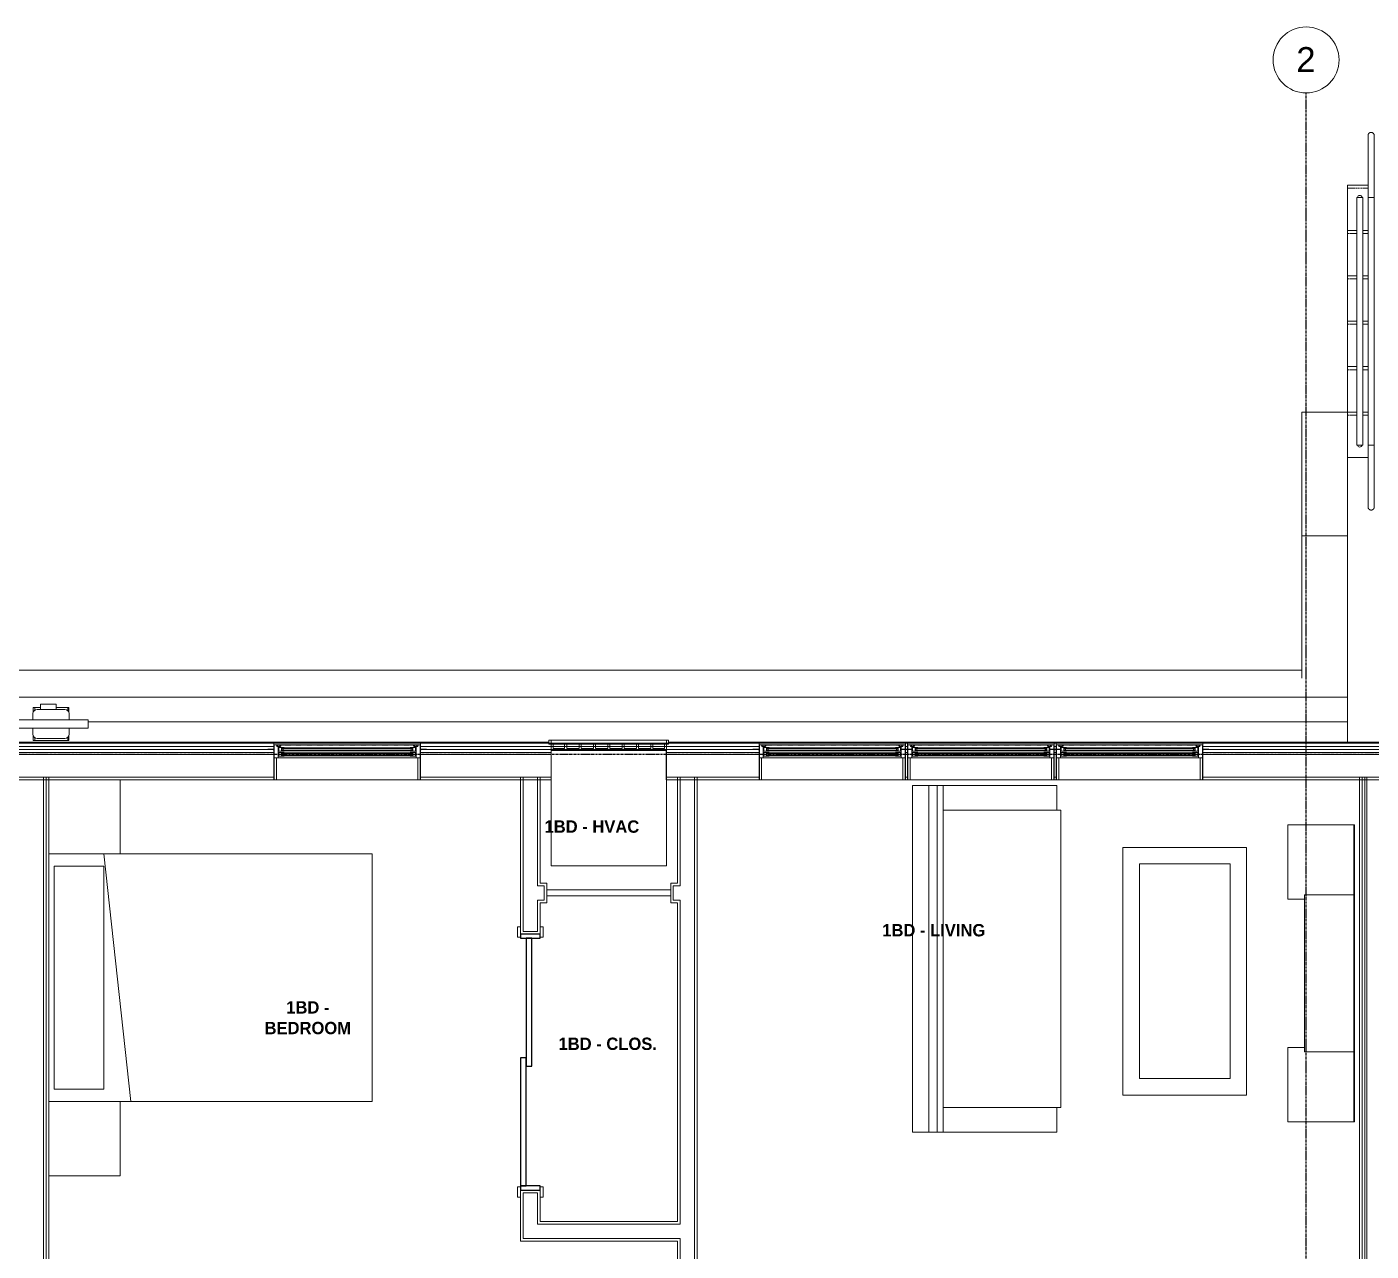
# Model space of a CAD drawing. Header units: inches. Extents: x -4093 to -1777, y 9773 to 12264.
# Drawn here: x -3464.3 to -3138.6, y 11966.9 to 12263.5 of the extents above; entities that cross this region are included whole.
import ezdxf

# ---------------------------------------------------------------- set-up
doc = ezdxf.new("R2010")
doc.units = ezdxf.units.IN
doc.header["$MEASUREMENT"] = 0
for name, pattern in [('Dash', [0.25, 0.125, -0.125]), ('Grid Line 1_2_', [0.875, 0.5, -0.125, 0.125, -0.125]), ('Overhead 1_16_', [0.101562, 0.0625, -0.039062])]:
    doc.linetypes.add(name, pattern=pattern)
for name, color, linetype, lineweight in [('0-1', 7, 'Continuous', 5), ('0-2', 7, 'Continuous', 9), ('0-3', 165, 'Continuous', 5), ('A-AREA-IDEN', 2, 'Continuous', 9), ('A-DETL-GENF', 92, 'Continuous', 18), ('A-DETL-GENF-HDLN', 1, 'Dash', 9), ('A-DOOR-1', 7, 'Continuous', 9), ('A-DOOR-2', 10, 'Continuous', 30), ('A-DOOR-FRAM-1', 10, 'Continuous', 30), ('A-FLOR-2', 192, 'Continuous', 9), ('A-FLOR-HRAL', 11, 'Continuous', 9), ('A-GENM', 5, 'Continuous', 9), ('A-GLAZ', 151, 'Continuous', 18), ('A-GLAZ-1', 151, 'Continuous', 9), ('A-GLAZ-2', 151, 'Continuous', 30), ('A-WALL', 113, 'Continuous', 18), ('A-WALL-1', 7, 'Continuous', 9), ('A-WALL-2', 250, 'Continuous', 18), ('A-WALL-3', 113, 'Continuous', 9), ('I-FURN', 30, 'Continuous', 9), ('I-FURN-1', 7, 'Continuous', 9), ('I-WALL-1', 7, 'Continuous', 9), ('Q-SPCQ', 91, 'Continuous', 9), ('S-FNDN-1', 7, 'Continuous', 9), ('S-FNDN-2', 32, 'Continuous', 9), ('S-GRID-1', 1, 'Grid Line 1_2_', 30), ('S-GRID-IDEN', 1, 'Continuous', 9), ('S-GRID-IDEN-1', 147, 'Continuous', 9), ('S-STRS', 31, 'Continuous', 9), ('S-STRS-3', 31, 'Overhead 1_16_', 9)]:
    doc.layers.add(name, color=color, linetype=linetype, lineweight=lineweight)
doc.styles.add('Arial_1', font='arial.ttf', dxfattribs={"height": 6})
doc.styles.add('Century Gothic_B', font='GOTHICB.TTF', dxfattribs={"height": 3})

# ---------------------------------------------------------------- blocks, each defined once
blk = doc.blocks.new('Bed-Standard - Queen 60_ x 79_-1242961-BACKGROUND - 1ST FLOOR')
at = {"layer": 'I-FURN-1'}
for p, q in [((-19.31, 37.02), (-19.31, -41.3)), ((40.69, -41.3), (40.69, 37.02)), ((-16.31, 35.7), (-16.31, 23.7)), ((-16.31, 35.7), (37.69, 35.7)), ((37.69, 35.7), (37.69, 23.7)), ((40.69, 23.7), (-19.31, 17.13)), ((-16.31, 23.7), (37.69, 23.7)), ((-19.31, -41.3), (40.69, -41.3))]:
    blk.add_line(p, q, dxfattribs=at)
blk = doc.blocks.new('Entertainment_Center_14771 - Entertainment_Center_14771-3403083-BACKGROUND - 1ST FLOOR')
at = {"layer": 'I-FURN-1'}
for p, q in [((-18, 10), (-36, 10)), ((-36, 10), (-36, -6)), ((-34.85, 10.03), (-35.34, 10.03)), ((-35.34, 10.03), (-35.34, 10)), ((-34.85, 10), (-34.85, 10.03)), ((-18.66, 10.03), (-19.66, 10.03)), ((-19.66, 10.03), (-19.66, 10)), ((-18.66, 10), (-18.66, 10.03)), ((-18, 6), (-18, 10)), ((36, 10), (18, 10)), ((18, 10), (18, 6)), ((18.66, 10.03), (18.66, 10)), ((19.66, 10.03), (18.66, 10.03)), ((19.66, 10), (19.66, 10.03)), ((35.34, 10.03), (34.85, 10.03)), ((34.85, 10.03), (34.85, 10)), ((35.34, 10), (35.34, 10.03)), ((36, -6), (36, 10)), ((19, 6), (-19, 6)), ((-19, 6), (-19, -6)), ((19, -6), (19, 6)), ((-36, -6), (-19, -6)), ((-36, -6.13), (-36, -6)), ((-36, -6), (-19, -6)), ((-19, -6.13), (-36, -6.13)), ((-19, -6), (19, -6)), ((-19, -6.13), (-19, -6)), ((-19, -6), (19, -6)), ((19, -6.13), (-19, -6.13)), ((19, -6), (36, -6)), ((19, -6), (19, -6.13)), ((19, -6), (36, -6)), ((36, -6.13), (19, -6.13)), ((36, -6.13), (36, -6))]:
    blk.add_line(p, q, dxfattribs=at)
blk = doc.blocks.new('Couch-Both_Arms-Generic - 1-1372852-BACKGROUND - 1ST FLOOR')
at = {"layer": 'I-FURN'}
for p, q in [((-42, 17.5), (-36, 17.5)), ((-42, -10), (-42, 17.5)), ((-36, 18.5), (36, 18.5)), ((-36, 17.5), (-36, 18.5)), ((-36, 17.5), (-36, -10)), ((36, 18.5), (36, 17.5)), ((36, 17.5), (42, 17.5)), ((36, -10), (36, 17.5)), ((42, 17.5), (42, -10)), ((-42, -10), (42, -10)), ((-42, -13.5), (-42, -10)), ((-42, -11.5), (42, -11.5)), ((42, -10), (42, -13.5)), ((-42, -13.5), (42, -13.5)), ((42, -13.5), (-42, -13.5))]:
    blk.add_line(p, q, dxfattribs=at)
at = {"layer": 'I-FURN-1'}
for p, q in [((-42, -17.5), (-42, -13.5)), ((42, -13.5), (42, -17.5)), ((42, -17.5), (-42, -17.5))]:
    blk.add_line(p, q, dxfattribs=at)
blk = doc.blocks.new('Table-Coffee - one-1372853-BACKGROUND - 1ST FLOOR')
at = {"layer": 'I-FURN-1'}
for p, q in [((-29.28, 11.25), (30.72, 11.25)), ((-29.28, -18.75), (-29.28, 11.25)), ((30.72, 11.25), (30.72, -18.75)), ((26.72, 7.25), (-25.28, 7.25)), ((-25.28, 7.25), (-25.28, -14.75)), ((26.72, -14.75), (26.72, 7.25)), ((-25.28, -14.75), (26.72, -14.75)), ((30.72, -18.75), (-29.28, -18.75))]:
    blk.add_line(p, q, dxfattribs=at)
blk = doc.blocks.new('Table-Night Stand - 18_ x 18_ x 24_-V21-BACKGROUND - 1ST FLOOR')
at = {"layer": 'I-FURN-1'}
blk.add_line((0.15, 0), (18.06, 0), dxfattribs=at)
blk = doc.blocks.new('Table-Night Stand - 18_ x 18_ x 24_-V22-BACKGROUND - 1ST FLOOR')
at = {"layer": 'I-FURN-1'}
for p, q in [((0.15, 17.31), (0.15, 0)), ((0.15, 0), (18.15, 0))]:
    blk.add_line(p, q, dxfattribs=at)
blk = doc.blocks.new('SLIDING - FLUSH - SLIDING - FLUSH - 5-0 x 6-8-3203585-BACKGROUND - 1ST FLOOR')
at = {"layer": 'A-DOOR-1'}
for p, q in [((-30.25, 3), (-32.75, 3)), ((-32.75, 3), (-32.75, 2.25)), ((-32.75, 2.25), (-30.25, 2.25)), ((-30.25, 2.25), (-30.25, 3)), ((30.25, 3), (30.25, 2.25)), ((32.75, 3), (30.25, 3)), ((30.25, 2.25), (32.75, 2.25)), ((32.75, 2.25), (32.75, 3)), ((-30.25, -2.5), (-32.75, -2.5)), ((-32.75, -2.5), (-32.75, -3.25)), ((-32.75, -3.25), (-30.25, -3.25)), ((-30.25, -3.25), (-30.25, -2.5)), ((32.75, -2.5), (30.25, -2.5)), ((30.25, -2.5), (30.25, -3.25)), ((30.25, -3.25), (32.75, -3.25)), ((32.75, -3.25), (32.75, -2.5))]:
    blk.add_line(p, q, dxfattribs=at)
at = {"layer": 'A-DOOR-2'}
for p, q in [((1, 2.25), (-30, 2.25)), ((-30, 2.25), (-30, 0.87)), ((-30, 0.87), (1, 0.87)), ((30, 0.87), (-1, 0.87)), ((-1, 0.87), (-1, -0.5)), ((1, 0.87), (1, 2.25)), ((30, -0.5), (30, 0.87)), ((-1, -0.5), (30, -0.5))]:
    blk.add_line(p, q, dxfattribs=at)
at = {"layer": 'A-DOOR-FRAM-1'}
for p, q in [((-30, 2.25), (-31, 2.25)), ((-31, 2.25), (-31, -2.5)), ((-30, -2.5), (-30, 2.25)), ((31, 2.25), (30, 2.25)), ((30, 2.25), (30, -2.5)), ((31, -2.5), (31, 2.25)), ((-31, -2.5), (-30, -2.5)), ((30, -2.5), (31, -2.5))]:
    blk.add_line(p, q, dxfattribs=at)
blk = doc.blocks.new('083100 - Access Doors and Panels - Type 1 - ACCESS PANEL - 2-6 X 6-0-3696234-BACKGROUND - 1ST FLOOR')
at = {"layer": 'A-DOOR-1'}
for p, q in [((15, 0.75), (-15, 0.75)), ((-15, 0.75), (-15, -0.75)), ((15, -0.75), (15, 0.75)), ((-15, -0.75), (15, -0.75))]:
    blk.add_line(p, q, dxfattribs=at)
blk = doc.blocks.new('CTR - 1st Phase - Unit Layouts_rvt-1-BACKGROUND - 1ST FLOOR')
at = {"layer": 'A-WALL-1'}
for p, q in [((-3344.65, 12081.69), (-3344.65, 12043.69)), ((-3339.9, 12081.69), (-3344.65, 12081.69)), ((-3339.9, 12056.06), (-3339.9, 12081.69)), ((-3306.65, 12081.69), (-3306.65, 12056.06)), ((-3301.9, 12081.69), (-3306.65, 12081.69)), ((-3301.9, 11958.36), (-3301.9, 12081.69)), ((-3338.27, 12056.06), (-3339.9, 12056.06)), ((-3338.27, 12051.31), (-3338.27, 12056.06)), ((-3306.65, 12056.06), (-3308.27, 12056.06)), ((-3308.27, 12056.06), (-3308.27, 12051.31)), ((-3339.9, 12043.69), (-3339.9, 12051.31)), ((-3339.9, 12051.31), (-3338.27, 12051.31)), ((-3308.27, 12051.31), (-3306.65, 12051.31)), ((-3306.65, 12051.31), (-3306.65, 11974.06)), ((-3344.65, 12043.69), (-3339.9, 12043.69)), ((-3344.65, 11981.69), (-3344.65, 11969.31)), ((-3339.9, 11981.69), (-3344.65, 11981.69)), ((-3339.9, 11974.06), (-3339.9, 11981.69)), ((-3306.65, 11974.06), (-3339.9, 11974.06)), ((-3344.65, 11969.31), (-3344.02, 11969.31)), ((-3344.02, 11969.31), (-3339.9, 11969.31)), ((-3339.9, 11969.31), (-3306.65, 11969.31)), ((-3306.65, 11969.31), (-3306.65, 11958.36))]:
    blk.add_line(p, q, dxfattribs=at)
at = {"layer": 'A-WALL-2'}
for p, q in [((-3344.02, 12081.69), (-3344.02, 12044.31)), ((-3340.52, 12055.44), (-3340.52, 12081.69)), ((-3306.02, 12081.69), (-3306.02, 12055.44)), ((-3302.52, 11958.99), (-3302.52, 12081.69)), ((-3339.9, 12055.44), (-3340.52, 12055.44)), ((-3338.9, 12055.44), (-3339.9, 12055.44)), ((-3338.9, 12053.69), (-3338.9, 12055.44)), ((-3307.65, 12055.44), (-3307.65, 12053.69)), ((-3306.65, 12055.44), (-3307.65, 12055.44)), ((-3306.02, 12055.44), (-3306.65, 12055.44)), ((-3340.52, 12044.31), (-3340.52, 12051.94)), ((-3339.9, 12051.94), (-3340.52, 12051.94)), ((-3339.9, 12051.94), (-3338.9, 12051.94)), ((-3338.9, 12051.94), (-3338.9, 12053.69)), ((-3307.65, 12053.69), (-3307.65, 12051.94)), ((-3307.65, 12051.94), (-3306.65, 12051.94)), ((-3306.02, 12051.94), (-3306.65, 12051.94)), ((-3306.02, 12051.94), (-3306.02, 11973.44)), ((-3344.02, 12044.31), (-3342.27, 12044.31)), ((-3342.27, 12044.31), (-3340.52, 12044.31)), ((-3344.02, 11981.06), (-3344.02, 11969.94)), ((-3342.27, 11981.06), (-3344.02, 11981.06)), ((-3340.52, 11981.06), (-3342.27, 11981.06)), ((-3340.52, 11973.44), (-3340.52, 11981.06)), ((-3339.9, 11973.44), (-3340.52, 11973.44)), ((-3339.9, 11973.44), (-3306.65, 11973.44)), ((-3306.02, 11973.44), (-3306.65, 11973.44)), ((-3340.52, 11969.94), (-3344.02, 11969.94)), ((-3339.9, 11969.94), (-3340.52, 11969.94)), ((-3339.9, 11969.94), (-3306.65, 11969.94)), ((-3306.02, 11969.94), (-3306.65, 11969.94)), ((-3306.02, 11969.94), (-3306.02, 11958.99))]:
    blk.add_line(p, q, dxfattribs=at)
at = {"layer": '0-2'}
for name, p, rotation in [('Table-Night Stand - 18_ x 18_ x 24_-V21-BACKGROUND - 1ST FLOOR', (-3441.65, 12063.01), 89.99999999998725), ('Couch-Both_Arms-Generic - 1-1372852-BACKGROUND - 1ST FLOOR', (-3232.23, 12037.71), 269.9999999999761), ('Entertainment_Center_14771 - Entertainment_Center_14771-3403083-BACKGROUND - 1ST FLOOR', (-3148.73, 12034.2), 89.9999999999821), ('Table-Coffee - one-1372853-BACKGROUND - 1ST FLOOR', (-3187.48, 12033.99), 89.9999999999723), ('Bed-Standard - Queen 60_ x 79_-1242961-BACKGROUND - 1ST FLOOR', (-3421.94, 12022.46), 89.99999999998725), ('083100 - Access Doors and Panels - Type 1 - ACCESS PANEL - 2-6 X 6-0-3696234-BACKGROUND - 1ST FLOOR', (-3323.27, 12053.69), 180), ('SLIDING - FLUSH - SLIDING - FLUSH - 5-0 x 6-8-3203585-BACKGROUND - 1ST FLOOR', (-3342.4, 12012.69), 90.00000000000159), ('Table-Night Stand - 18_ x 18_ x 24_-V22-BACKGROUND - 1ST FLOOR', (-3441.65, 11985.01), 89.99999999998725)]:
    blk.add_blockref(name, p, dxfattribs=dict(at, rotation=rotation))
blk = doc.blocks.new('CTR - 1st Phase - Common Walls_rvt-1-BACKGROUND - 1ST FLOOR')
at = {"layer": 'A-WALL-2'}
for p, q in [((-3460.21, 12081.69), (-3460.21, 11845.74)), ((-3459.59, 12081.69), (-3459.59, 11845.74)), ((-3140.75, 12081.69), (-3140.75, 11845.74)), ((-3140.12, 12081.69), (-3140.12, 11845.74)), ((-3139.62, 12081.69), (-3139.62, 11845.74))]:
    blk.add_line(p, q, dxfattribs=at)
at = {"layer": 'I-WALL-1'}
for p, q in [((-3458.96, 12081.69), (-3468.09, 12081.69)), ((-3458.96, 11885.11), (-3458.96, 12081.69)), ((-3132.87, 12081.69), (-3141.37, 12081.69)), ((-3141.37, 12081.69), (-3141.37, 11846.36))]:
    blk.add_line(p, q, dxfattribs=at)
blk = doc.blocks.new('Grid - Grid Head - Circle-1738874-BACKGROUND - 1ST FLOOR')
at = {"layer": 'S-GRID-IDEN-1'}
for start, end in [(360, 180), (180, 360)]:
    blk.add_arc((0, 0), 0.25, start, end, dxfattribs=at)
blk = doc.blocks.new('CTR - 1st Phase - Structure_rvt-1-BACKGROUND - 1ST FLOOR')
at = {"layer": 'S-FNDN-1'}
for p, q in [((-3155.32, 12140.19), (-3155.32, 12170.19)), ((-3144.32, 12170.19), (-3155.32, 12170.19)), ((-3155.32, 12140.19), (-3155.32, 12105.69)), ((-3155.32, 12140.19), (-3144.32, 12140.19))]:
    blk.add_line(p, q, dxfattribs=at)
at = {"layer": 'S-GRID-1'}
for p, q in [((-3154.32, 9772.61), (-3154.32, 12247.5)), ((-1777.25, 12087.19), (-4076.95, 12087.19))]:
    blk.add_line(p, q, dxfattribs=at)
at = {"layer": '0-3', "xscale": 31.99999999999999, "yscale": 31.99999999999999, "zscale": 31.99999999999999}
blk.add_blockref('Grid - Grid Head - Circle-1738874-BACKGROUND - 1ST FLOOR', (-3154.32, 12255.5), dxfattribs=at)
at = {"layer": 'S-GRID-IDEN', "insert": (-3156.7, 12258.6), "char_height": 6, "width": 5.656, "attachment_point": 1, "style": 'Arial_1'}
blk.add_mtext('2', dxfattribs=at)
blk = doc.blocks.new('Window-Double_Hung-Marvin-Essential - 1-WIDE _TEMP LOWER_ ESDH3066-3454275-BACKGROUND - 1ST FLOOR')
at = {"layer": 'A-DETL-GENF'}
for p, q in [((-17.75, 4.03), (-17.16, 4.03)), ((-17.75, 4.03), (-17.75, 0.94)), ((-17.08, 3.62), (-17.16, 4.03)), ((-17.08, 3.62), (-16.19, 3.62)), ((-16.85, 4), (-16.85, 3.62)), ((-16.3, 4), (-16.85, 4)), ((-16.38, 3.52), (-16.72, 3.52)), ((-16.72, 3.52), (-16.72, 0.94)), ((-15.34, 3.44), (-16.56, 3.44)), ((-16.56, 2.5), (-16.56, 3.44)), ((-16.38, 3.62), (-16.38, 3.52)), ((-16.3, 3.76), (-16.3, 4)), ((-16.18, 3.76), (-16.3, 3.76)), ((-16.19, 3.72), (-16.1, 3.72)), ((-16.19, 3.62), (-16.19, 3.72)), ((-16.18, 3.97), (-16.1, 3.97)), ((-16.18, 3.97), (-16.18, 3.76)), ((-16.1, 3.72), (-16.1, 3.97)), ((-15.94, 2.62), (-15.94, 3.34)), ((-15.94, 3.34), (-15.28, 3.34)), ((15.84, 3.32), (-15.84, 3.32)), ((-15.84, 2.63), (-15.84, 3.32)), ((-15.34, 3.44), (-15.28, 3.38)), ((-15.28, 3.34), (-15.28, 3.38)), ((15.34, 3.44), (15.28, 3.38)), ((15.28, 3.34), (15.28, 3.38)), ((15.94, 3.34), (15.28, 3.34)), ((15.34, 3.44), (16.56, 3.44)), ((15.84, 2.63), (15.84, 3.32)), ((15.94, 2.62), (15.94, 3.34)), ((16.18, 3.97), (16.1, 3.97)), ((16.1, 3.72), (16.1, 3.97)), ((16.19, 3.72), (16.1, 3.72)), ((16.18, 3.97), (16.18, 3.76)), ((16.18, 3.76), (16.3, 3.76)), ((16.19, 3.62), (16.19, 3.72)), ((17.08, 3.62), (16.19, 3.62)), ((16.3, 3.76), (16.3, 4)), ((16.3, 4), (16.85, 4)), ((16.38, 3.62), (16.38, 3.52)), ((16.38, 3.52), (16.72, 3.52)), ((16.56, 2.5), (16.56, 3.44)), ((16.72, 3.52), (16.72, 0.94)), ((16.85, 4), (16.85, 3.62)), ((17.08, 3.62), (17.16, 4.03)), ((17.75, 4.03), (17.16, 4.03)), ((17.75, 4.03), (17.75, 0.94)), ((-19.25, 2.98), (-19.25, 2.94)), ((-17.75, 2.98), (-19.25, 2.98)), ((-19.25, 2.94), (-17.9, 2.94)), ((-17.9, 2.94), (-17.9, 2.83)), ((-17.9, 2.83), (-17.75, 2.83)), ((-16.72, 0.94), (-17.75, 0.94)), ((-16.56, 2.5), (-15.34, 2.5)), ((-15.34, 2.22), (-16.56, 2.22)), ((-16.56, 1.28), (-16.56, 2.22)), ((-16.56, 1.28), (-15.34, 1.28)), ((-15.28, 2.62), (-15.94, 2.62)), ((-15.94, 1.4), (-15.94, 2.12)), ((-15.94, 2.12), (-15.28, 2.12)), ((-15.28, 1.4), (-15.94, 1.4)), ((15.84, 3.2), (-15.84, 3.2)), ((15.84, 2.76), (-15.84, 2.76)), ((15.84, 2.63), (-15.84, 2.63)), ((15.84, 2.1), (-15.84, 2.1)), ((-15.84, 1.41), (-15.84, 2.1)), ((15.84, 1.98), (-15.84, 1.98)), ((15.84, 1.54), (-15.84, 1.54)), ((15.84, 1.41), (-15.84, 1.41)), ((-15.54, 2.76), (-15.54, 3.2)), ((-15.54, 1.54), (-15.54, 1.98)), ((-15.34, 2.5), (-15.28, 2.56)), ((-15.34, 2.22), (-15.28, 2.16)), ((-15.34, 1.28), (-15.28, 1.34)), ((-15.28, 2.56), (-15.28, 2.62)), ((-15.28, 2.12), (-15.28, 2.16)), ((-15.28, 1.34), (-15.28, 1.4)), ((15.28, 2.56), (15.28, 2.62)), ((15.28, 2.62), (15.94, 2.62)), ((15.34, 2.5), (15.28, 2.56)), ((15.34, 2.22), (15.28, 2.16)), ((15.28, 2.12), (15.28, 2.16)), ((15.94, 2.12), (15.28, 2.12)), ((15.28, 1.34), (15.28, 1.4)), ((15.28, 1.4), (15.94, 1.4)), ((15.34, 1.28), (15.28, 1.34)), ((16.56, 2.5), (15.34, 2.5)), ((15.34, 2.22), (16.56, 2.22)), ((16.56, 1.28), (15.34, 1.28)), ((15.54, 2.76), (15.54, 3.2)), ((15.54, 1.54), (15.54, 1.98)), ((15.84, 1.41), (15.84, 2.1)), ((15.94, 1.4), (15.94, 2.12)), ((16.56, 1.28), (16.56, 2.22)), ((16.72, 0.94), (17.75, 0.94)), ((17.75, 2.98), (19.25, 2.98)), ((17.9, 2.83), (17.75, 2.83)), ((17.9, 2.94), (17.9, 2.83)), ((19.25, 2.94), (17.9, 2.94)), ((19.25, 2.98), (19.25, 2.94))]:
    blk.add_line(p, q, dxfattribs=at)
at = {"layer": 'A-DETL-GENF-HDLN'}
blk.add_line((16.1, 3.97), (-16.5, 3.97), dxfattribs=at)
at = {"layer": 'A-GLAZ'}
for p, q in [((-17.13, 0.91), (-17.13, -4.44)), ((17.12, -4.44), (17.12, 0.91)), ((-17.13, -4.44), (-17.75, -4.44)), ((17.12, -4.44), (17.75, -4.44))]:
    blk.add_line(p, q, dxfattribs=at)
at = {"layer": 'A-GLAZ-1'}
for p, q in [((17.75, 4.03), (-17.75, 4.03)), ((-17.75, 0.94), (17.75, 0.94)), ((-17.75, -4.44), (17.75, -4.44))]:
    blk.add_line(p, q, dxfattribs=at)
at = {"layer": 'A-GLAZ-2'}
for p, q in [((-17.75, 4.03), (-17.75, 0.94)), ((17.75, 0.94), (17.75, 4.03)), ((-17.75, 0.91), (-17.75, -4.44)), ((17.75, -4.44), (17.75, 0.91))]:
    blk.add_line(p, q, dxfattribs=at)
blk = doc.blocks.new('Window-Double_Hung-Marvin-Essential - 3-WIDE _TEMP ALL LOW_ ESDH3066-3454279-BACKGROUND - 1ST FLOOR')
at = {"layer": 'A-DETL-GENF'}
for p, q in [((-17.75, 4.03), (-17.16, 4.03)), ((-17.75, 4.03), (-17.75, 0.94)), ((-17.08, 3.62), (-17.16, 4.03)), ((-17.08, 3.62), (-16.19, 3.62)), ((-16.85, 4), (-16.85, 3.62)), ((-16.3, 4), (-16.85, 4)), ((-16.38, 3.52), (-16.72, 3.52)), ((-16.72, 3.52), (-16.72, 0.94)), ((-15.34, 3.44), (-16.56, 3.44)), ((-16.56, 2.5), (-16.56, 3.44)), ((-16.38, 3.62), (-16.38, 3.52)), ((-16.3, 3.76), (-16.3, 4)), ((-16.18, 3.76), (-16.3, 3.76)), ((-16.19, 3.72), (-16.1, 3.72)), ((-16.19, 3.62), (-16.19, 3.72)), ((-16.18, 3.97), (-16.1, 3.97)), ((-16.18, 3.97), (-16.18, 3.76)), ((-16.1, 3.72), (-16.1, 3.97)), ((-15.94, 2.62), (-15.94, 3.34)), ((-15.94, 3.34), (-15.28, 3.34)), ((15.84, 3.32), (-15.84, 3.32)), ((-15.84, 2.63), (-15.84, 3.32)), ((-15.34, 3.44), (-15.28, 3.38)), ((-15.28, 3.34), (-15.28, 3.38)), ((15.34, 3.44), (15.28, 3.38)), ((15.28, 3.34), (15.28, 3.38)), ((15.94, 3.34), (15.28, 3.34)), ((15.34, 3.44), (16.56, 3.44)), ((15.84, 2.63), (15.84, 3.32)), ((15.94, 2.62), (15.94, 3.34)), ((16.18, 3.97), (16.1, 3.97)), ((16.1, 3.72), (16.1, 3.97)), ((16.19, 3.72), (16.1, 3.72)), ((16.18, 3.97), (16.18, 3.76)), ((16.18, 3.76), (16.3, 3.76)), ((16.19, 3.62), (16.19, 3.72)), ((17.08, 3.62), (16.19, 3.62)), ((16.3, 3.76), (16.3, 4)), ((16.3, 4), (16.85, 4)), ((16.38, 3.62), (16.38, 3.52)), ((16.38, 3.52), (16.72, 3.52)), ((16.56, 2.5), (16.56, 3.44)), ((16.72, 3.52), (16.72, 0.94)), ((16.85, 4), (16.85, 3.62)), ((17.08, 3.62), (17.16, 4.03)), ((17.75, 4.03), (17.16, 4.03)), ((17.75, 4.03), (17.75, 0.94)), ((-19.25, 2.98), (-19.25, 2.94)), ((-17.75, 2.98), (-19.25, 2.98)), ((-19.25, 2.94), (-17.9, 2.94)), ((-17.9, 2.94), (-17.9, 2.83)), ((-17.9, 2.83), (-17.75, 2.83)), ((-16.72, 0.94), (-17.75, 0.94)), ((-16.56, 2.5), (-15.34, 2.5)), ((-15.34, 2.22), (-16.56, 2.22)), ((-16.56, 1.28), (-16.56, 2.22)), ((-16.56, 1.28), (-15.34, 1.28)), ((-15.28, 2.62), (-15.94, 2.62)), ((-15.94, 1.4), (-15.94, 2.12)), ((-15.94, 2.12), (-15.28, 2.12)), ((-15.28, 1.4), (-15.94, 1.4)), ((15.84, 3.2), (-15.84, 3.2)), ((15.84, 2.76), (-15.84, 2.76)), ((15.84, 2.63), (-15.84, 2.63)), ((15.84, 2.1), (-15.84, 2.1)), ((-15.84, 1.41), (-15.84, 2.1)), ((15.84, 1.98), (-15.84, 1.98)), ((15.84, 1.54), (-15.84, 1.54)), ((15.84, 1.41), (-15.84, 1.41)), ((-15.54, 2.76), (-15.54, 3.2)), ((-15.54, 1.54), (-15.54, 1.98)), ((-15.34, 2.5), (-15.28, 2.56)), ((-15.34, 2.22), (-15.28, 2.16)), ((-15.34, 1.28), (-15.28, 1.34)), ((-15.28, 2.56), (-15.28, 2.62)), ((-15.28, 2.12), (-15.28, 2.16)), ((-15.28, 1.34), (-15.28, 1.4)), ((15.28, 2.56), (15.28, 2.62)), ((15.28, 2.62), (15.94, 2.62)), ((15.34, 2.5), (15.28, 2.56)), ((15.34, 2.22), (15.28, 2.16)), ((15.28, 2.12), (15.28, 2.16)), ((15.94, 2.12), (15.28, 2.12)), ((15.28, 1.34), (15.28, 1.4)), ((15.28, 1.4), (15.94, 1.4)), ((15.34, 1.28), (15.28, 1.34)), ((16.56, 2.5), (15.34, 2.5)), ((15.34, 2.22), (16.56, 2.22)), ((16.56, 1.28), (15.34, 1.28)), ((15.54, 2.76), (15.54, 3.2)), ((15.54, 1.54), (15.54, 1.98)), ((15.84, 1.41), (15.84, 2.1)), ((15.94, 1.4), (15.94, 2.12)), ((16.56, 1.28), (16.56, 2.22)), ((16.72, 0.94), (17.75, 0.94)), ((17.75, 2.98), (19.25, 2.98)), ((17.9, 2.83), (17.75, 2.83)), ((17.9, 2.94), (17.9, 2.83)), ((19.25, 2.94), (17.9, 2.94)), ((19.25, 2.98), (19.25, 2.94))]:
    blk.add_line(p, q, dxfattribs=at)
at = {"layer": 'A-DETL-GENF-HDLN'}
blk.add_line((16.1, 3.97), (-16.5, 3.97), dxfattribs=at)
at = {"layer": 'A-GLAZ'}
for p, q in [((-17.13, 0.91), (-17.13, -4.44)), ((17.12, -4.44), (17.12, 0.91)), ((-17.13, -4.44), (-17.75, -4.44)), ((17.12, -4.44), (17.75, -4.44))]:
    blk.add_line(p, q, dxfattribs=at)
at = {"layer": 'A-GLAZ-1'}
for p, q in [((17.75, 4.03), (-17.75, 4.03)), ((-17.75, 0.94), (17.75, 0.94)), ((-17.75, -4.44), (17.75, -4.44))]:
    blk.add_line(p, q, dxfattribs=at)
at = {"layer": 'A-GLAZ-2'}
for p, q in [((-17.75, 4.03), (-17.75, 0.94)), ((17.75, 0.94), (17.75, 4.03)), ((-17.75, 0.91), (-17.75, -4.44)), ((17.75, -4.44), (17.75, 0.91))]:
    blk.add_line(p, q, dxfattribs=at)
blk = doc.blocks.new('Basic Wall _ 3_ XPS - ___-2578962-BACKGROUND - 1ST FLOOR')
at = {"layer": 'S-FNDN-2'}
for p, q in [((-3631.32, 12107.69), (-3155.32, 12107.69)), ((-3631.32, 12101.1), (-3144.32, 12101.1)), ((-3449.44, 12095.13), (-3144.32, 12095.13))]:
    blk.add_line(p, q, dxfattribs=at)
blk = doc.blocks.new('gas_meter_manifold_5854 - Plumbing Gas Meter 3d Manifolded-2102305-BACKGROUND - 1ST FLOOR')
at = {"layer": 'A-GENM'}
for p, q in [((15.25, 1), (-15.25, 1)), ((-15.25, 0), (-15.25, 1)), ((15.25, 1), (15.25, 0)), ((-15.25, -1), (-15.25, 0)), ((-15.25, -1), (15.25, -1)), ((15.25, 0), (15.25, -1))]:
    blk.add_line(p, q, dxfattribs=at)
blk = doc.blocks.new('Plumbing Gas Meter 3d single - Plumbing Gas Meter 3d single-2101173-BACKGROUND - 1ST FLOOR')
at = {"layer": 'Q-SPCQ'}
for p, q in [((-4.32, 4), (-4.32, 2.82)), ((-4.32, 4), (-4.32, 4)), ((-4.32, 4), (-3.92, 4)), ((-4.32, 2.82), (-4.32, 4)), ((-3.92, 4), (-2.55, 4)), ((-3.92, 3.33), (-3.92, 4)), ((3.38, 3.5), (-3.37, 3.5)), ((-2.55, 4.75), (1.3, 4.75)), ((-2.55, 4.75), (-2.55, 3.5)), ((1.3, 4.75), (1.3, 3.5)), ((1.3, 4), (2.06, 4)), ((2.06, 4), (4.06, 4)), ((4.06, 4), (4.32, 4)), ((4.06, 3.23), (4.06, 4)), ((4.32, 2.82), (4.32, 4)), ((4.32, 4), (4.32, 4)), ((4.32, 2.82), (4.32, 4)), ((-4.37, 2.5), (-4.37, 1)), ((4.38, 1), (4.38, 2.5)), ((-4.37, -1), (-4.37, -2.5)), ((-4.32, -2.82), (-4.32, -4)), ((-4.32, -4), (-4.32, -2.82)), ((4.06, -4), (4.06, -3.23)), ((4.32, -4), (4.32, -2.82)), ((4.32, -4), (4.32, -2.82)), ((4.38, -2.5), (4.38, -1)), ((-3.92, -4), (-4.32, -4)), ((-4.32, -4), (-4.32, -4)), ((-3.92, -4), (-3.92, -3.33)), ((-1.92, -4), (-3.92, -4)), ((-3.37, -3.5), (3.38, -3.5)), ((2.06, -4), (-1.92, -4)), ((4.06, -4), (2.06, -4)), ((4.32, -4), (4.06, -4)), ((4.32, -4), (4.32, -4))]:
    blk.add_line(p, q, dxfattribs=at)
for centre, start, end in [((-3.37, 2.5), 90, 180), ((3.38, 2.5), 0, 90), ((-3.37, -2.5), 180, 270), ((3.38, -2.5), 270, 0)]:
    blk.add_arc(centre, 1, start, end, dxfattribs=at)
blk = doc.blocks.new('V-Series_EWC4_SPVU_RFA_2015 - 1ST FLOOR-2484708-BACKGROUND - 1ST FLOOR')
at = {"layer": 'A-GENM'}
for p, q in [((-3126.69, 12090.69), (-3127.25, 12090.69)), ((-3127.25, 12090.69), (-3127.25, 12089.69)), ((-3127.25, 12089.69), (-3126.69, 12089.69)), ((-3098.81, 12090.69), (-3126.69, 12090.69)), ((-3126.69, 12090.69), (-3126.69, 12089.69)), ((-3126.69, 12089.69), (-3126.69, 12090.69)), ((-3126.69, 12089.69), (-3098.81, 12089.69)), ((-3126.69, 12089.69), (-3126.69, 12060.25)), ((-3126.25, 12089.69), (-3126.69, 12089.69)), ((-3126.25, 12088.69), (-3126.25, 12089.69)), ((-3122.95, 12089.69), (-3123.45, 12089.69)), ((-3123.45, 12089.69), (-3123.45, 12088.69)), ((-3122.95, 12088.69), (-3122.95, 12089.69)), ((-3119.47, 12089.69), (-3119.97, 12089.69)), ((-3119.97, 12089.69), (-3119.97, 12088.69)), ((-3119.47, 12088.69), (-3119.47, 12089.69)), ((-3115.98, 12089.69), (-3116.48, 12089.69)), ((-3116.48, 12089.69), (-3116.48, 12088.69)), ((-3115.98, 12088.69), (-3115.98, 12089.69)), ((-3112.5, 12089.69), (-3113, 12089.69)), ((-3113, 12089.69), (-3113, 12088.69)), ((-3112.5, 12088.69), (-3112.5, 12089.69)), ((-3109.01, 12089.69), (-3109.51, 12089.69)), ((-3109.51, 12089.69), (-3109.51, 12088.69)), ((-3109.01, 12088.69), (-3109.01, 12089.69)), ((-3105.53, 12089.69), (-3106.03, 12089.69)), ((-3106.03, 12089.69), (-3106.03, 12088.69)), ((-3105.53, 12088.69), (-3105.53, 12089.69)), ((-3102.05, 12089.69), (-3102.55, 12089.69)), ((-3102.55, 12089.69), (-3102.55, 12088.69)), ((-3102.05, 12088.69), (-3102.05, 12089.69)), ((-3098.81, 12089.69), (-3099.25, 12089.69)), ((-3099.25, 12089.69), (-3099.25, 12088.69)), ((-3098.81, 12089.69), (-3098.81, 12090.69)), ((-3098.25, 12090.69), (-3098.81, 12090.69)), ((-3098.81, 12090.69), (-3098.81, 12089.69)), ((-3098.81, 12089.69), (-3098.25, 12089.69)), ((-3098.81, 12060.25), (-3098.81, 12089.69)), ((-3098.25, 12089.69), (-3098.25, 12090.69)), ((-3123.45, 12088.69), (-3126.25, 12088.69)), ((-3119.97, 12088.69), (-3122.95, 12088.69)), ((-3116.48, 12088.69), (-3119.47, 12088.69)), ((-3113, 12088.69), (-3115.98, 12088.69)), ((-3109.51, 12088.69), (-3112.5, 12088.69)), ((-3106.03, 12088.69), (-3109.01, 12088.69)), ((-3102.55, 12088.69), (-3105.53, 12088.69)), ((-3099.25, 12088.69), (-3102.05, 12088.69)), ((-3126.69, 12060.25), (-3098.81, 12060.25))]:
    blk.add_line(p, q, dxfattribs=at)
blk = doc.blocks.new('Railing - 1_-2850776-BACKGROUND - 1ST FLOOR')
at = {"layer": 'A-FLOR-HRAL'}
for p, q in [((2, 11), (2, 0)), ((3.5, 0), (3.5, 11))]:
    blk.add_line(p, q, dxfattribs=at)
at = {"layer": 'A-FLOR-HRAL', "flags": 128}
for points in [[(2, 15), (2, 15.03), (2, 15.06), (2.01, 15.09), (2.01, 15.12), (2.01, 15.15), (2.02, 15.18), (2.03, 15.21), (2.04, 15.24), (2.05, 15.26), (2.06, 15.29), (2.07, 15.32), (2.08, 15.35), (2.1, 15.37), (2.11, 15.4), (2.13, 15.42), (2.15, 15.45), (2.17, 15.47), (2.19, 15.49), (2.21, 15.52), (2.23, 15.54), (2.25, 15.56), (2.27, 15.58), (2.3, 15.6), (2.32, 15.61), (2.34, 15.63), (2.37, 15.65), (2.4, 15.66), (2.42, 15.68), (2.45, 15.69), (2.48, 15.7), (2.51, 15.71), (2.53, 15.72), (2.56, 15.73), (2.59, 15.73), (2.62, 15.74), (2.65, 15.74), (2.68, 15.75), (2.71, 15.75), (2.74, 15.75)], [(2, 15), (2, 15), (2, 14.99), (2, 14.97), (2, 14.95), (2, 14.92), (2, 14.89), (2, 14.84), (2, 14.8), (2, 14.74), (2, 14.68), (2, 14.62), (2, 14.55), (2, 14.47), (2, 14.39), (2, 14.3), (2, 14.21), (2, 14.11), (2, 14.01), (2, 13.9), (2, 13.79), (2, 13.67), (2, 13.55), (2, 13.42), (2, 13.29), (2, 13.16), (2, 13.02), (2, 12.89), (2, 12.74), (2, 12.6), (2, 12.45), (2, 12.3), (2, 12.15), (2, 11.99), (2, 11.84), (2, 11.68), (2, 11.52), (2, 11.36), (2, 11.2), (2, 11.04), (2, 11)], [(2, 14.5), (2, 14.53), (2, 14.6), (2, 14.67), (2, 14.73), (2, 14.78), (2, 14.83), (2, 14.87), (2, 14.91), (2, 14.94), (2, 14.97), (2, 14.98), (2, 14.99), (2, 15)], [(2.75, 15.75), (2.78, 15.75), (2.81, 15.75), (2.84, 15.74), (2.87, 15.74), (2.9, 15.74), (2.93, 15.73), (2.96, 15.72), (2.99, 15.71), (3.01, 15.7), (3.04, 15.69), (3.07, 15.68), (3.1, 15.67), (3.12, 15.65), (3.15, 15.64), (3.17, 15.62), (3.2, 15.6), (3.22, 15.58), (3.24, 15.56), (3.27, 15.54), (3.29, 15.52), (3.31, 15.5), (3.33, 15.48), (3.35, 15.45), (3.36, 15.43), (3.38, 15.41), (3.4, 15.38), (3.41, 15.35), (3.43, 15.33), (3.44, 15.3), (3.45, 15.27), (3.46, 15.24), (3.47, 15.22), (3.48, 15.19), (3.48, 15.16), (3.49, 15.13), (3.49, 15.1), (3.5, 15.07), (3.5, 15.04), (3.5, 15.01)], [(3.5, 11), (3.5, 11.16), (3.5, 11.32), (3.5, 11.48), (3.5, 11.64), (3.5, 11.79), (3.5, 11.95), (3.5, 12.11), (3.5, 12.26), (3.5, 12.41), (3.5, 12.56), (3.5, 12.7), (3.5, 12.85), (3.5, 12.99), (3.5, 13.12), (3.5, 13.26), (3.5, 13.39), (3.5, 13.52), (3.5, 13.64), (3.5, 13.76), (3.5, 13.87), (3.5, 13.98), (3.5, 14.08), (3.5, 14.18), (3.5, 14.28), (3.5, 14.37), (3.5, 14.45), (3.5, 14.53), (3.5, 14.6), (3.5, 14.67), (3.5, 14.73), (3.5, 14.78), (3.5, 14.83), (3.5, 14.87), (3.5, 14.91), (3.5, 14.94), (3.5, 14.97), (3.5, 14.98), (3.5, 14.99), (3.5, 15), (3.5, 15)], [(3.5, 15), (3.5, 14.99), (3.5, 14.97), (3.5, 14.95), (3.5, 14.92), (3.5, 14.89), (3.5, 14.84), (3.5, 14.8), (3.5, 14.74), (3.5, 14.68), (3.5, 14.62), (3.5, 14.55), (3.5, 14.52)], [(3.5, 14.07), (3.5, 14.01), (3.5, 13.9), (3.5, 13.79), (3.5, 13.67), (3.5, 13.55), (3.5, 13.42), (3.5, 13.29), (3.5, 13.16), (3.5, 13.02), (3.5, 12.89), (3.5, 12.74), (3.5, 12.6), (3.5, 12.45), (3.5, 12.3), (3.5, 12.15), (3.5, 11.99), (3.5, 11.84), (3.5, 11.68), (3.5, 11.52), (3.5, 11.36), (3.5, 11.2), (3.5, 11.04), (3.5, 11)], [(2, 11), (2, 11.16), (2, 11.32), (2, 11.48), (2, 11.64), (2, 11.79), (2, 11.95), (2, 12.11), (2, 12.26), (2, 12.41), (2, 12.56), (2, 12.7), (2, 12.85), (2, 12.94)]]:
    blk.add_lwpolyline(points, dxfattribs=at)
at = {"layer": 'A-FLOR-HRAL'}
blk.add_arc((0, 0), 0.5, 360, 180, dxfattribs=at)
blk = doc.blocks.new('Railing - 1_-2850778-BACKGROUND - 1ST FLOOR')
at = {"layer": 'A-FLOR-HRAL'}
for p, q in [((2, 0), (2, -11)), ((3.5, -11), (3.5, 0))]:
    blk.add_line(p, q, dxfattribs=at)
at = {"layer": 'A-FLOR-HRAL', "flags": 128}
for points in [[(2, -12.94), (2, -12.89), (2, -12.74), (2, -12.6), (2, -12.45), (2, -12.3), (2, -12.15), (2, -11.99), (2, -11.84), (2, -11.68), (2, -11.52), (2, -11.36), (2, -11.2), (2, -11.04), (2, -11)], [(2, -11), (2, -11.16), (2, -11.32), (2, -11.48), (2, -11.64), (2, -11.79), (2, -11.95), (2, -12.11), (2, -12.26), (2, -12.41), (2, -12.56), (2, -12.7), (2, -12.85), (2, -12.99), (2, -13.12), (2, -13.26), (2, -13.39), (2, -13.52), (2, -13.64), (2, -13.76), (2, -13.87), (2, -13.98), (2, -14.08), (2, -14.18), (2, -14.28), (2, -14.37), (2, -14.45), (2, -14.53), (2, -14.6), (2, -14.67), (2, -14.73), (2, -14.78), (2, -14.83), (2, -14.87), (2, -14.91), (2, -14.94), (2, -14.97), (2, -14.98), (2, -14.99), (2, -15), (2, -15)], [(3.5, -11), (3.5, -11.16), (3.5, -11.32), (3.5, -11.48), (3.5, -11.64), (3.5, -11.79), (3.5, -11.95), (3.5, -12.11), (3.5, -12.26), (3.5, -12.41), (3.5, -12.56), (3.5, -12.7), (3.5, -12.85)], [(3.5, -15), (3.5, -15), (3.5, -14.99), (3.5, -14.97), (3.5, -14.95), (3.5, -14.92), (3.5, -14.89), (3.5, -14.84), (3.5, -14.8), (3.5, -14.74), (3.5, -14.68), (3.5, -14.62), (3.5, -14.55), (3.5, -14.47), (3.5, -14.39), (3.5, -14.3), (3.5, -14.21), (3.5, -14.11), (3.5, -14.01), (3.5, -13.9), (3.5, -13.79), (3.5, -13.67), (3.5, -13.55), (3.5, -13.42), (3.5, -13.29), (3.5, -13.16), (3.5, -13.02), (3.5, -12.89), (3.5, -12.74), (3.5, -12.6), (3.5, -12.45), (3.5, -12.3), (3.5, -12.15), (3.5, -11.99), (3.5, -11.84), (3.5, -11.68), (3.5, -11.52), (3.5, -11.36), (3.5, -11.2), (3.5, -11.04), (3.5, -11)], [(2, -15), (2, -14.99), (2, -14.97), (2, -14.95), (2, -14.92), (2, -14.89), (2, -14.84), (2, -14.8), (2, -14.74), (2, -14.68), (2, -14.62), (2, -14.55), (2, -14.5)], [(2.75, -15.75), (2.72, -15.75), (2.69, -15.75), (2.66, -15.74), (2.63, -15.74), (2.6, -15.74), (2.57, -15.73), (2.54, -15.72), (2.51, -15.71), (2.49, -15.7), (2.46, -15.69), (2.43, -15.68), (2.4, -15.67), (2.38, -15.65), (2.35, -15.64), (2.33, -15.62), (2.3, -15.6), (2.28, -15.58), (2.26, -15.56), (2.23, -15.54), (2.21, -15.52), (2.19, -15.5), (2.17, -15.48), (2.15, -15.45), (2.14, -15.43), (2.12, -15.41), (2.1, -15.38), (2.09, -15.35), (2.07, -15.33), (2.06, -15.3), (2.05, -15.27), (2.04, -15.24), (2.03, -15.22), (2.02, -15.19), (2.02, -15.16), (2.01, -15.13), (2.01, -15.1), (2, -15.07), (2, -15.04), (2, -15.01)], [(3.5, -15), (3.5, -15.03), (3.5, -15.06), (3.49, -15.09), (3.49, -15.12), (3.49, -15.15), (3.48, -15.18), (3.47, -15.21), (3.46, -15.24), (3.45, -15.26), (3.44, -15.29), (3.43, -15.32), (3.42, -15.35), (3.4, -15.37), (3.39, -15.4), (3.37, -15.42), (3.35, -15.45), (3.33, -15.47), (3.31, -15.49), (3.29, -15.52), (3.27, -15.54), (3.25, -15.56), (3.23, -15.58), (3.2, -15.6), (3.18, -15.61), (3.16, -15.63), (3.13, -15.65), (3.1, -15.66), (3.08, -15.68), (3.05, -15.69), (3.02, -15.7), (2.99, -15.71), (2.97, -15.72), (2.94, -15.73), (2.91, -15.73), (2.88, -15.74), (2.85, -15.74), (2.82, -15.75), (2.79, -15.75), (2.76, -15.75)], [(3.5, -13.54), (3.5, -13.64), (3.5, -13.76), (3.5, -13.87), (3.5, -13.98), (3.5, -14.08), (3.5, -14.18), (3.5, -14.28), (3.5, -14.37), (3.5, -14.45), (3.5, -14.53), (3.5, -14.6), (3.5, -14.67), (3.5, -14.73), (3.5, -14.78), (3.5, -14.83), (3.5, -14.87), (3.5, -14.91), (3.5, -14.94), (3.5, -14.97), (3.5, -14.98), (3.5, -14.99), (3.5, -15)]]:
    blk.add_lwpolyline(points, dxfattribs=at)
at = {"layer": 'A-FLOR-HRAL'}
blk.add_arc((0, 0), 0.5, 180, 360, dxfattribs=at)
blk = doc.blocks.new('Railing - Railing-2854352-BACKGROUND - 1ST FLOOR')
at = {"layer": 'A-FLOR-HRAL'}
for p, q in [((-3142.07, 12222.19), (-3140.57, 12222.19)), ((-3142.07, 12222.19), (-3142.07, 12162.19)), ((-3140.57, 12222.19), (-3140.57, 12162.19)), ((-3139.32, 12222.19), (-3137.82, 12222.19)), ((-3139.32, 12222.19), (-3139.32, 12162.19)), ((-3137.82, 12222.19), (-3137.82, 12162.19)), ((-3140.57, 12162.19), (-3142.07, 12162.19)), ((-3137.82, 12162.19), (-3139.32, 12162.19))]:
    blk.add_line(p, q, dxfattribs=at)
for name, p in [('Railing - 1_-2850776-BACKGROUND - 1ST FLOOR', (-3141.32, 12222.19)), ('Railing - 1_-2850778-BACKGROUND - 1ST FLOOR', (-3141.32, 12162.19))]:
    blk.add_blockref(name, p)

msp = doc.modelspace()

# ---------------------------------------------------------------- linework, layer by layer
at = {"layer": 'A-FLOR-2'}
for p, q in [((-3139.32, 12159.19), (-3144.32, 12159.19)), ((-3144.32, 12159.19), (-3144.32, 12090.19))]:
    msp.add_line(p, q, dxfattribs=at)
at = {"layer": 'A-WALL'}
for p, q in [((-3522.64, 12089.19), (-3404.41, 12089.19)), ((-3522.64, 12088.44), (-3404.41, 12088.44)), ((-3522.64, 12087.69), (-3404.41, 12087.69)), ((-3522.64, 12087.19), (-3404.41, 12087.19)), ((-3368.91, 12089.19), (-3286.87, 12089.19)), ((-3368.91, 12088.44), (-3286.87, 12088.44)), ((-3368.91, 12087.69), (-3337.21, 12087.69)), ((-3368.91, 12087.19), (-3337.21, 12087.19)), ((-3309.34, 12087.69), (-3286.87, 12087.69)), ((-3309.34, 12087.19), (-3286.87, 12087.19)), ((-3251.37, 12089.19), (-3250.87, 12089.19)), ((-3251.37, 12088.44), (-3250.87, 12088.44)), ((-3251.37, 12087.69), (-3250.87, 12087.69)), ((-3251.37, 12087.19), (-3250.87, 12087.19)), ((-3215.37, 12089.19), (-3214.87, 12089.19)), ((-3215.37, 12088.44), (-3214.87, 12088.44)), ((-3215.37, 12087.69), (-3214.87, 12087.69)), ((-3215.37, 12087.19), (-3214.87, 12087.19)), ((-3179.37, 12089.19), (-3059.22, 12089.19)), ((-3179.37, 12088.44), (-3059.22, 12088.44)), ((-3179.37, 12087.69), (-3126.69, 12087.69)), ((-3179.37, 12087.19), (-3126.69, 12087.19)), ((-3522.64, 12081.69), (-3404.41, 12081.69)), ((-3368.91, 12081.69), (-3337.21, 12081.69)), ((-3309.34, 12081.69), (-3286.87, 12081.69)), ((-3251.37, 12081.69), (-3250.87, 12081.69)), ((-3215.37, 12081.69), (-3214.87, 12081.69)), ((-3179.37, 12081.69), (-3126.69, 12081.69))]:
    msp.add_line(p, q, dxfattribs=at)
at = {"layer": 'A-WALL-3'}
for p, q in [((-3251.37, 12089.94), (-3558.14, 12089.94)), ((-3404.41, 12089.53), (-3404.41, 12089.94)), ((-3368.91, 12089.94), (-3368.91, 12089.53)), ((-3286.87, 12089.53), (-3286.87, 12089.94)), ((-3023.72, 12089.94), (-3251.37, 12089.94)), ((-3251.37, 12089.94), (-3251.37, 12089.53)), ((-3250.87, 12089.53), (-3250.87, 12089.94)), ((-3215.37, 12089.94), (-3215.37, 12089.53)), ((-3214.87, 12089.53), (-3214.87, 12089.94)), ((-3179.37, 12089.94), (-3179.37, 12089.53)), ((-3404.41, 12086.41), (-3404.41, 12086.44)), ((-3368.91, 12086.44), (-3368.91, 12086.41)), ((-3337.21, 12081.06), (-3337.21, 12088.19)), ((-3337.21, 12088.19), (-3309.34, 12088.19)), ((-3309.34, 12088.19), (-3309.34, 12081.06)), ((-3286.87, 12086.41), (-3286.87, 12086.44)), ((-3251.37, 12086.44), (-3251.37, 12086.41)), ((-3250.87, 12086.41), (-3250.87, 12086.44)), ((-3215.37, 12086.44), (-3215.37, 12086.41)), ((-3214.87, 12086.41), (-3214.87, 12086.44)), ((-3179.37, 12086.44), (-3179.37, 12086.41)), ((-3522.64, 12081.06), (-3404.41, 12081.06)), ((-3368.91, 12081.06), (-3337.21, 12081.06)), ((-3309.34, 12081.06), (-3286.87, 12081.06)), ((-3251.37, 12081.06), (-3250.87, 12081.06)), ((-3215.37, 12081.06), (-3214.87, 12081.06)), ((-3179.37, 12081.06), (-3126.69, 12081.06))]:
    msp.add_line(p, q, dxfattribs=at)
at = {"layer": 'S-FNDN-2'}
for p, q in [((-3597.52, 12090.19), (-3337.77, 12090.19)), ((-3308.77, 12090.19), (-3127.25, 12090.19))]:
    msp.add_line(p, q, dxfattribs=at)
at = {"layer": 'S-STRS'}
for p, q in [((-3139.32, 12225.19), (-3144.32, 12225.19)), ((-3144.32, 12225.19), (-3144.32, 12214.19)), ((-3144.32, 12214.19), (-3144.32, 12203.19)), ((-3142.07, 12214.19), (-3144.32, 12214.19)), ((-3139.32, 12214.19), (-3140.57, 12214.19)), ((-3144.32, 12203.19), (-3144.32, 12192.19)), ((-3142.07, 12203.19), (-3144.32, 12203.19)), ((-3139.32, 12203.19), (-3140.57, 12203.19)), ((-3144.32, 12192.19), (-3144.32, 12181.19)), ((-3142.07, 12192.19), (-3144.32, 12192.19)), ((-3139.32, 12192.19), (-3140.57, 12192.19)), ((-3144.32, 12181.19), (-3144.32, 12170.19)), ((-3142.07, 12181.19), (-3144.32, 12181.19)), ((-3139.32, 12181.19), (-3140.57, 12181.19)), ((-3144.32, 12170.19), (-3144.32, 12159.19)), ((-3142.07, 12170.19), (-3144.32, 12170.19)), ((-3139.32, 12170.19), (-3140.57, 12170.19)), ((-3139.32, 12159.19), (-3144.32, 12159.19))]:
    msp.add_line(p, q, dxfattribs=at)
at = {"layer": 'S-STRS-3'}
for p, q in [((-3139.32, 12224.44), (-3144.32, 12224.44)), ((-3142.07, 12213.44), (-3144.32, 12213.44)), ((-3139.32, 12213.44), (-3140.57, 12213.44)), ((-3142.07, 12202.44), (-3144.32, 12202.44)), ((-3139.32, 12202.44), (-3140.57, 12202.44)), ((-3142.07, 12191.44), (-3144.32, 12191.44)), ((-3139.32, 12191.44), (-3140.57, 12191.44)), ((-3142.07, 12180.44), (-3144.32, 12180.44)), ((-3139.32, 12180.44), (-3140.57, 12180.44)), ((-3142.07, 12169.44), (-3144.32, 12169.44)), ((-3139.32, 12169.44), (-3140.57, 12169.44))]:
    msp.add_line(p, q, dxfattribs=at)

# ---------------------------------------------------------------- block references
at = {"layer": '0-1'}
for name in ['CTR - 1st Phase - Structure_rvt-1-BACKGROUND - 1ST FLOOR', 'CTR - 1st Phase - Common Walls_rvt-1-BACKGROUND - 1ST FLOOR', 'CTR - 1st Phase - Unit Layouts_rvt-1-BACKGROUND - 1ST FLOOR']:
    msp.add_blockref(name, (0, 0), dxfattribs=at)
at = {"layer": 'A-FLOR-HRAL'}
msp.add_blockref('Railing - Railing-2854352-BACKGROUND - 1ST FLOOR', (0, 0), dxfattribs=at)
at = {"layer": 'A-GENM'}
for name, p in [('gas_meter_manifold_5854 - Plumbing Gas Meter 3d Manifolded-2102305-BACKGROUND - 1ST FLOOR', (-3464.69, 12094.63)), ('V-Series_EWC4_SPVU_RFA_2015 - 1ST FLOOR-2484708-BACKGROUND - 1ST FLOOR', (-210.52, 0))]:
    msp.add_blockref(name, p, dxfattribs=at)
at = {"layer": 'A-GLAZ-1'}
for name, p in [('Window-Double_Hung-Marvin-Essential - 1-WIDE _TEMP LOWER_ ESDH3066-3454275-BACKGROUND - 1ST FLOOR', (-3386.66, 12085.5)), ('Window-Double_Hung-Marvin-Essential - 3-WIDE _TEMP ALL LOW_ ESDH3066-3454279-BACKGROUND - 1ST FLOOR', (-3269.12, 12085.5)), ('Window-Double_Hung-Marvin-Essential - 3-WIDE _TEMP ALL LOW_ ESDH3066-3454279-BACKGROUND - 1ST FLOOR', (-3233.12, 12085.5)), ('Window-Double_Hung-Marvin-Essential - 3-WIDE _TEMP ALL LOW_ ESDH3066-3454279-BACKGROUND - 1ST FLOOR', (-3197.12, 12085.5))]:
    msp.add_blockref(name, p, dxfattribs=at)
at = {"layer": 'Q-SPCQ'}
msp.add_blockref('Plumbing Gas Meter 3d single - Plumbing Gas Meter 3d single-2101173-BACKGROUND - 1ST FLOOR', (-3458.44, 12094.63), dxfattribs=at)
at = {"layer": 'S-FNDN-2'}
msp.add_blockref('Basic Wall _ 3_ XPS - ___-2578962-BACKGROUND - 1ST FLOOR', (0, 0), dxfattribs=at)

# ---------------------------------------------------------------- texts
at = {"layer": 'A-AREA-IDEN', "char_height": 3, "attachment_point": 1, "style": 'Century Gothic_B'}
for s, insert, width in [('1BD - HVAC', (-3338.85, 12071.26), 29.593), ('1BD - LIVING', (-3257.02, 12046.15), 31.411), ('1BD -', (-3401.43, 12027.45), 13.13), ('BEDROOM', (-3406.68, 12022.45), 25.755), ('1BD - CLOS.', (-3335.46, 12018.63), 29.29)]:
    msp.add_mtext(s, dxfattribs=dict(at, insert=insert, width=width))

doc.saveas('drawing.dxf')
